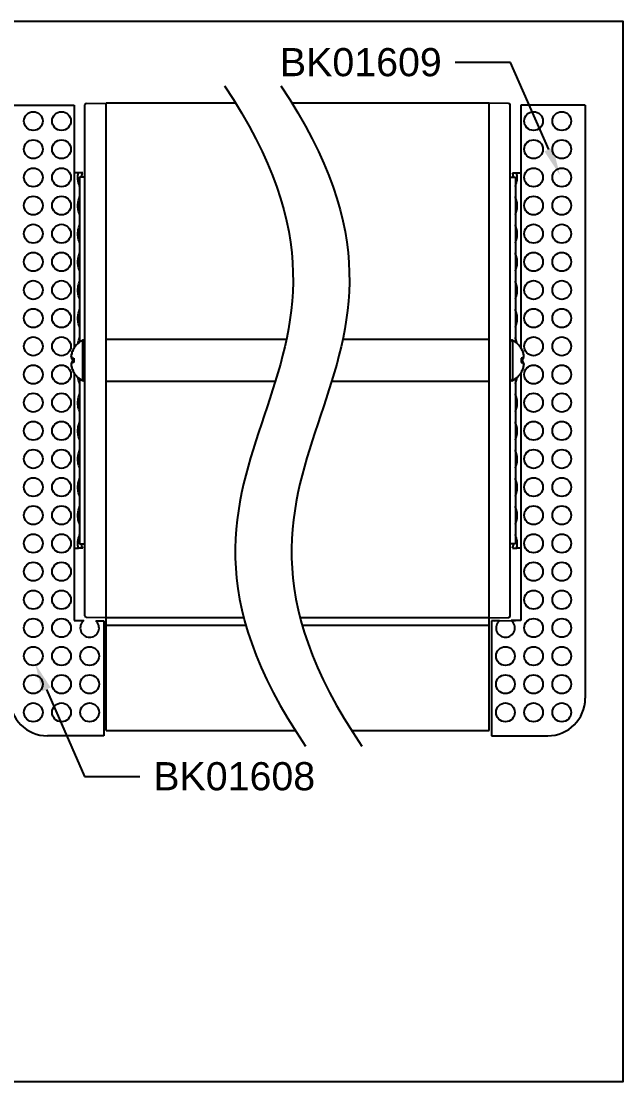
# Model space of a CAD drawing. Extents: x -0.1 to 10.8, y -7.1 to 0.
# Drawn here: x 6.84 to 10.84, y -7.06 to 0 of the extents above; entities that cross this region are included whole.
import ezdxf
from ezdxf import colors
from ezdxf.entities.mleader import LeaderData, LeaderLine
from ezdxf.math import Vec2, Vec3

# ---------------------------------------------------------------- set-up
doc = ezdxf.new("R2010")
doc.units = 0
doc.header["$LTSCALE"] = 0.5
doc.header["$MEASUREMENT"] = 0
for name, color, linetype in [('Brackets', 181, 'CONTINUOUS'), ('Dimension', 10, 'CONTINUOUS'), ('End Cap', 92, 'CONTINUOUS'), ('FAB DWG', 221, 'CONTINUOUS'), ('Hardware', 242, 'CONTINUOUS'), ('Housing', 150, 'CONTINUOUS')]:
    doc.layers.add(name, color=color, linetype=linetype)
doc.layers.add('Text-Unprinted', color=131, linetype='CONTINUOUS', plot=False)
doc.styles.add('LSAD_Standard', font='arial.ttf')

msp = doc.modelspace()

# ---------------------------------------------------------------- linework, layer by layer
at = {"layer": 'Brackets', "transparency": 16777216}
for p, q in [((6.7639, -0.5588), (7.192, -0.5588)), ((7.192, -0.5588), (7.192, -1.0088)), ((10.1665, -0.5588), (10.1665, -1.0088)), ((10.5946, -0.5588), (10.1665, -0.5588)), ((10.5946, -0.5588), (10.5946, -4.5088)), ((7.2204, -1.0088), (7.192, -1.0088)), ((7.192, -1.0088), (7.192, -2.1754)), ((7.2488, -1.0088), (7.2204, -1.0088)), ((7.2639, -1.0382), (7.228, -1.0382)), ((7.228, -1.0382), (7.228, -2.1374)), ((10.0946, -1.0382), (10.1305, -1.0382)), ((10.1098, -1.0088), (10.1382, -1.0088)), ((10.1305, -1.0382), (10.1305, -2.1374)), ((10.1382, -1.0088), (10.1665, -1.0088)), ((10.1665, -1.0088), (10.1665, -2.1754)), ((7.192, -2.3422), (7.192, -3.5088)), ((7.228, -2.3801), (7.228, -3.4793)), ((10.1305, -2.3801), (10.1305, -3.4793)), ((10.1665, -2.3422), (10.1665, -3.5088)), ((7.192, -3.5088), (7.2204, -3.5088)), ((7.192, -3.5088), (7.192, -3.9897)), ((7.2488, -3.5088), (7.2204, -3.5088)), ((7.228, -3.4793), (7.2639, -3.4793)), ((10.1305, -3.4793), (10.0946, -3.4793)), ((10.1098, -3.5088), (10.1382, -3.5088)), ((10.1665, -3.5088), (10.1382, -3.5088)), ((10.1665, -3.5088), (10.1665, -3.9897)), ((7.192, -3.9897), (7.2566, -3.9909)), ((7.3355, -3.9922), (7.3889, -3.9932)), ((7.3889, -3.9932), (7.3889, -4.7588)), ((10.0231, -3.9922), (9.9696, -3.9932)), ((9.9696, -3.9932), (9.9696, -4.7588)), ((9.9899, -3.9931), (10.1305, -3.9907)), ((10.1665, -3.9897), (10.102, -3.9909)), ((7.3889, -4.7588), (7.0139, -4.7588)), ((9.9696, -4.7588), (10.3446, -4.7588))]:
    msp.add_line(p, q, dxfattribs=at)
for centre in [(6.9202, -0.665), (7.1077, -0.665), (10.2509, -0.665), (10.4384, -0.665), (6.9202, -0.8525), (7.1077, -0.8525), (10.2509, -0.8525), (10.4384, -0.8525), (6.9202, -1.04), (7.1077, -1.04), (10.2509, -1.04), (10.4384, -1.04), (6.9202, -1.2275), (7.1077, -1.2275), (10.2509, -1.2275), (10.4384, -1.2275), (6.9202, -1.415), (7.1077, -1.415), (10.2509, -1.415), (10.4384, -1.415), (6.9202, -1.6025), (7.1077, -1.6025), (10.2509, -1.6025), (10.4384, -1.6025), (6.9202, -1.79), (7.1077, -1.79), (10.2509, -1.79), (10.4384, -1.79), (6.9202, -1.9775), (7.1077, -1.9775), (10.2509, -1.9775), (10.4384, -1.9775), (6.9202, -2.165), (7.1077, -2.165), (10.2509, -2.165), (10.4384, -2.165), (6.9202, -2.3525), (7.1077, -2.3525), (10.2509, -2.3525), (10.4384, -2.3525), (6.9202, -2.54), (7.1077, -2.54), (10.2509, -2.54), (10.4384, -2.54), (6.9202, -2.7275), (7.1077, -2.7275), (10.2509, -2.7275), (10.4384, -2.7275), (6.9202, -2.915), (7.1077, -2.915), (10.2509, -2.915), (10.4384, -2.915), (6.9202, -3.1025), (7.1077, -3.1025), (10.2509, -3.1025), (10.4384, -3.1025), (6.9202, -3.29), (7.1077, -3.29), (10.2509, -3.29), (10.4384, -3.29), (6.9202, -3.4775), (7.1077, -3.4775), (10.2509, -3.4775), (10.4384, -3.4775), (6.9202, -3.665), (7.1077, -3.665), (10.2509, -3.665), (10.4384, -3.665), (6.9202, -3.8525), (7.1077, -3.8525), (10.2509, -3.8525), (10.4384, -3.8525), (6.9202, -4.04), (7.1077, -4.04), (10.2509, -4.04), (10.4384, -4.04), (6.9202, -4.2275), (7.1077, -4.2275), (7.2952, -4.2275), (10.0634, -4.2275), (10.2509, -4.2275), (10.4384, -4.2275), (6.9202, -4.415), (7.1077, -4.415), (7.2952, -4.415), (10.0634, -4.415), (10.2509, -4.415), (10.4384, -4.415), (6.9202, -4.6025), (7.1077, -4.6025), (7.2952, -4.6025), (10.0634, -4.6025), (10.2509, -4.6025), (10.4384, -4.6025)]:
    msp.add_circle(centre, 0.0625, dxfattribs=at)
for centre, radius, start, end in [((7.2952, -4.04), 0.0625, 128.09837, 49.90163), ((10.0634, -4.04), 0.0625, 130.09837, 51.90163), ((7.0139, -4.5088), 0.25, 180, 270), ((10.3446, -4.5088), 0.25, 270, 0)]:
    msp.add_arc(centre, radius, start, end, dxfattribs=at)
for points, knots in [([(7.228, -1.0998), (7.2277, -1.0974), (7.2271, -1.0926), (7.2225, -1.0794), (7.217, -1.0593), (7.2161, -1.0334), (7.219, -1.017), (7.2204, -1.0088)], [0, 0, 0, 0, 0.12265, 0.243665, 0.500658, 0.749147, 1, 1, 1, 1]), ([(7.2416, -1.0382), (7.2417, -1.0367), (7.242, -1.0261), (7.2456, -1.0168), (7.2488, -1.0088)], [0, 0, 0, 0, 0.146084, 1, 1, 1, 1]), ([(10.117, -1.0382), (10.1169, -1.0367), (10.1166, -1.0261), (10.113, -1.0168), (10.1098, -1.0088)], [0, 0, 0, 0, 0.146084, 1, 1, 1, 1]), ([(10.1305, -1.0998), (10.1309, -1.0974), (10.1315, -1.0926), (10.1361, -1.0794), (10.1416, -1.0593), (10.1425, -1.0334), (10.1396, -1.017), (10.1382, -1.0088)], [0, 0, 0, 0, 0.12265, 0.243665, 0.500658, 0.749147, 1, 1, 1, 1]), ([(7.228, -1.2873), (7.2279, -1.286), (7.2276, -1.2835), (7.2252, -1.2767), (7.2211, -1.2652), (7.2174, -1.2475), (7.2163, -1.2287), (7.2175, -1.2102), (7.2213, -1.1939), (7.2264, -1.1794), (7.2275, -1.1717), (7.228, -1.1678)], [0, 0, 0, 0, 0.057112, 0.112917, 0.226716, 0.354241, 0.504433, 0.631212, 0.751516, 0.872215, 1, 1, 1, 1]), ([(10.1305, -1.2873), (10.1307, -1.286), (10.131, -1.2835), (10.1334, -1.2767), (10.1375, -1.2652), (10.1412, -1.2475), (10.1423, -1.2287), (10.1411, -1.2102), (10.1373, -1.1939), (10.1322, -1.1794), (10.1311, -1.1717), (10.1305, -1.1678)], [0, 0, 0, 0, 0.057112, 0.112917, 0.226716, 0.354241, 0.504433, 0.631212, 0.751516, 0.872215, 1, 1, 1, 1]), ([(7.228, -1.4748), (7.2279, -1.4735), (7.2276, -1.471), (7.2252, -1.4642), (7.2211, -1.4527), (7.2174, -1.435), (7.2163, -1.4162), (7.2175, -1.3977), (7.2213, -1.3814), (7.2264, -1.3669), (7.2275, -1.3592), (7.228, -1.3553)], [0, 0, 0, 0, 0.057112, 0.112917, 0.226716, 0.354241, 0.504433, 0.631212, 0.751516, 0.872215, 1, 1, 1, 1]), ([(10.1305, -1.4748), (10.1307, -1.4735), (10.131, -1.471), (10.1334, -1.4642), (10.1375, -1.4527), (10.1412, -1.435), (10.1423, -1.4162), (10.1411, -1.3977), (10.1373, -1.3814), (10.1322, -1.3669), (10.1311, -1.3592), (10.1305, -1.3553)], [0, 0, 0, 0, 0.057112, 0.112917, 0.226716, 0.354241, 0.504433, 0.631212, 0.751516, 0.872215, 1, 1, 1, 1]), ([(7.228, -1.6623), (7.2279, -1.661), (7.2276, -1.6585), (7.2252, -1.6517), (7.2211, -1.6402), (7.2174, -1.6225), (7.2163, -1.6037), (7.2175, -1.5852), (7.2213, -1.5689), (7.2264, -1.5544), (7.2275, -1.5467), (7.228, -1.5428)], [0, 0, 0, 0, 0.0571124, 0.1129168, 0.2267158, 0.3542413, 0.5044329, 0.6312117, 0.7515163, 0.8722153, 1, 1, 1, 1]), ([(10.1305, -1.6623), (10.1307, -1.661), (10.131, -1.6585), (10.1334, -1.6517), (10.1375, -1.6402), (10.1412, -1.6225), (10.1423, -1.6037), (10.1411, -1.5852), (10.1373, -1.5689), (10.1322, -1.5544), (10.1311, -1.5467), (10.1305, -1.5428)], [0, 0, 0, 0, 0.0571124, 0.1129168, 0.2267158, 0.3542413, 0.5044329, 0.6312117, 0.7515163, 0.8722153, 1, 1, 1, 1]), ([(7.228, -1.8498), (7.2279, -1.8485), (7.2276, -1.846), (7.2252, -1.8392), (7.2211, -1.8277), (7.2174, -1.81), (7.2163, -1.7912), (7.2175, -1.7727), (7.2213, -1.7564), (7.2264, -1.7419), (7.2275, -1.7342), (7.228, -1.7303)], [0, 0, 0, 0, 0.057112, 0.112917, 0.226716, 0.354241, 0.504433, 0.631212, 0.751516, 0.872215, 1, 1, 1, 1]), ([(10.1305, -1.8498), (10.1307, -1.8485), (10.131, -1.846), (10.1334, -1.8392), (10.1375, -1.8277), (10.1412, -1.81), (10.1423, -1.7912), (10.1411, -1.7727), (10.1373, -1.7564), (10.1322, -1.7419), (10.1311, -1.7342), (10.1305, -1.7303)], [0, 0, 0, 0, 0.057112, 0.112917, 0.226716, 0.354241, 0.504433, 0.631212, 0.751516, 0.872215, 1, 1, 1, 1]), ([(7.228, -2.0373), (7.2279, -2.036), (7.2276, -2.0335), (7.2252, -2.0267), (7.2211, -2.0152), (7.2174, -1.9975), (7.2163, -1.9787), (7.2175, -1.9602), (7.2213, -1.9439), (7.2264, -1.9294), (7.2275, -1.9217), (7.228, -1.9178)], [0, 0, 0, 0, 0.057112, 0.112917, 0.226716, 0.354241, 0.504433, 0.631212, 0.751516, 0.872215, 1, 1, 1, 1]), ([(10.1305, -2.0373), (10.1307, -2.036), (10.131, -2.0335), (10.1334, -2.0267), (10.1375, -2.0152), (10.1412, -1.9975), (10.1423, -1.9787), (10.1411, -1.9602), (10.1373, -1.9439), (10.1322, -1.9294), (10.1311, -1.9217), (10.1305, -1.9178)], [0, 0, 0, 0, 0.057112, 0.112917, 0.226716, 0.354241, 0.504433, 0.631212, 0.751516, 0.872215, 1, 1, 1, 1]), ([(7.2183, -2.1453), (7.2191, -2.1406), (7.2215, -2.1308), (7.2264, -2.1169), (7.2275, -2.1092), (7.228, -2.1053)], [0.6481044, 0.6481044, 0.6481044, 0.6481044, 0.7515163, 0.8722153, 1, 1, 1, 1]), ([(10.1403, -2.1453), (10.1395, -2.1406), (10.1371, -2.1308), (10.1322, -2.1169), (10.1311, -2.1092), (10.1305, -2.1053)], [0.6481044, 0.6481044, 0.6481044, 0.6481044, 0.7515163, 0.8722153, 1, 1, 1, 1]), ([(7.228, -2.4123), (7.2279, -2.411), (7.2276, -2.4085), (7.2252, -2.4017), (7.2211, -2.3902), (7.2187, -2.3787), (7.2178, -2.3724), (7.2178, -2.3718)], [0, 0, 0, 0, 0.0571124, 0.1129168, 0.2267158, 0.3542413, 0.3665086, 0.3665086, 0.3665086, 0.3665086]), ([(10.1305, -2.4123), (10.1307, -2.411), (10.131, -2.4085), (10.1334, -2.4017), (10.1375, -2.3902), (10.1399, -2.3787), (10.1408, -2.3724), (10.1408, -2.3718)], [0, 0, 0, 0, 0.0571124, 0.1129168, 0.2267158, 0.3542413, 0.3665086, 0.3665086, 0.3665086, 0.3665086]), ([(7.228, -2.5998), (7.2279, -2.5985), (7.2276, -2.596), (7.2252, -2.5892), (7.2211, -2.5777), (7.2174, -2.56), (7.2163, -2.5412), (7.2175, -2.5227), (7.2213, -2.5064), (7.2264, -2.4919), (7.2275, -2.4842), (7.228, -2.4803)], [0, 0, 0, 0, 0.057112, 0.112917, 0.226716, 0.354241, 0.504433, 0.631212, 0.751516, 0.872215, 1, 1, 1, 1]), ([(10.1305, -2.5998), (10.1307, -2.5985), (10.131, -2.596), (10.1334, -2.5892), (10.1375, -2.5777), (10.1412, -2.56), (10.1423, -2.5412), (10.1411, -2.5227), (10.1373, -2.5064), (10.1322, -2.4919), (10.1311, -2.4842), (10.1305, -2.4803)], [0, 0, 0, 0, 0.057112, 0.112917, 0.226716, 0.354241, 0.504433, 0.631212, 0.751516, 0.872215, 1, 1, 1, 1]), ([(7.228, -2.7873), (7.2279, -2.786), (7.2276, -2.7835), (7.2252, -2.7767), (7.2211, -2.7652), (7.2174, -2.7475), (7.2163, -2.7287), (7.2175, -2.7102), (7.2213, -2.6939), (7.2264, -2.6794), (7.2275, -2.6717), (7.228, -2.6678)], [0, 0, 0, 0, 0.057112, 0.112917, 0.226716, 0.354241, 0.504433, 0.631212, 0.751516, 0.872215, 1, 1, 1, 1]), ([(10.1305, -2.7873), (10.1307, -2.786), (10.131, -2.7835), (10.1334, -2.7767), (10.1375, -2.7652), (10.1412, -2.7475), (10.1423, -2.7287), (10.1411, -2.7102), (10.1373, -2.6939), (10.1322, -2.6794), (10.1311, -2.6717), (10.1305, -2.6678)], [0, 0, 0, 0, 0.057112, 0.112917, 0.226716, 0.354241, 0.504433, 0.631212, 0.751516, 0.872215, 1, 1, 1, 1]), ([(7.228, -2.9748), (7.2279, -2.9735), (7.2276, -2.971), (7.2252, -2.9642), (7.2211, -2.9527), (7.2174, -2.935), (7.2163, -2.9162), (7.2175, -2.8977), (7.2213, -2.8814), (7.2264, -2.8669), (7.2275, -2.8592), (7.228, -2.8553)], [0, 0, 0, 0, 0.057112, 0.112917, 0.226716, 0.354241, 0.504433, 0.631212, 0.751516, 0.872215, 1, 1, 1, 1]), ([(10.1305, -2.9748), (10.1307, -2.9735), (10.131, -2.971), (10.1334, -2.9642), (10.1375, -2.9527), (10.1412, -2.935), (10.1423, -2.9162), (10.1411, -2.8977), (10.1373, -2.8814), (10.1322, -2.8669), (10.1311, -2.8592), (10.1305, -2.8553)], [0, 0, 0, 0, 0.057112, 0.112917, 0.226716, 0.354241, 0.504433, 0.631212, 0.751516, 0.872215, 1, 1, 1, 1]), ([(7.228, -3.1623), (7.2279, -3.161), (7.2276, -3.1585), (7.2252, -3.1517), (7.2211, -3.1402), (7.2174, -3.1225), (7.2163, -3.1037), (7.2175, -3.0852), (7.2213, -3.0689), (7.2264, -3.0544), (7.2275, -3.0467), (7.228, -3.0428)], [0, 0, 0, 0, 0.057112, 0.112917, 0.226716, 0.354241, 0.504433, 0.631212, 0.751516, 0.872215, 1, 1, 1, 1]), ([(10.1305, -3.1623), (10.1307, -3.161), (10.131, -3.1585), (10.1334, -3.1517), (10.1375, -3.1402), (10.1412, -3.1225), (10.1423, -3.1037), (10.1411, -3.0852), (10.1373, -3.0689), (10.1322, -3.0544), (10.1311, -3.0467), (10.1305, -3.0428)], [0, 0, 0, 0, 0.057112, 0.112917, 0.226716, 0.354241, 0.504433, 0.631212, 0.751516, 0.872215, 1, 1, 1, 1]), ([(7.228, -3.3498), (7.2279, -3.3485), (7.2276, -3.346), (7.2252, -3.3392), (7.2211, -3.3277), (7.2174, -3.31), (7.2163, -3.2912), (7.2175, -3.2727), (7.2213, -3.2564), (7.2264, -3.2419), (7.2275, -3.2342), (7.228, -3.2303)], [0, 0, 0, 0, 0.057112, 0.112917, 0.226716, 0.354241, 0.504433, 0.631212, 0.751516, 0.872215, 1, 1, 1, 1]), ([(10.1305, -3.3498), (10.1307, -3.3485), (10.131, -3.346), (10.1334, -3.3392), (10.1375, -3.3277), (10.1412, -3.31), (10.1423, -3.2912), (10.1411, -3.2727), (10.1373, -3.2564), (10.1322, -3.2419), (10.1311, -3.2342), (10.1305, -3.2303)], [0, 0, 0, 0, 0.057112, 0.112917, 0.226716, 0.354241, 0.504433, 0.631212, 0.751516, 0.872215, 1, 1, 1, 1]), ([(7.2204, -3.5088), (7.2189, -3.5007), (7.2157, -3.4843), (7.2171, -3.459), (7.2225, -3.4395), (7.2271, -3.4264), (7.2277, -3.4208), (7.228, -3.4178)], [0, 0, 0, 0, 0.249652, 0.501997, 0.738303, 0.864242, 1, 1, 1, 1]), ([(10.1382, -3.5088), (10.1397, -3.5007), (10.1429, -3.4843), (10.1415, -3.459), (10.1361, -3.4395), (10.1315, -3.4264), (10.1309, -3.4208), (10.1305, -3.4178)], [0, 0, 0, 0, 0.249652, 0.501997, 0.738303, 0.864242, 1, 1, 1, 1]), ([(7.2488, -3.5088), (7.2471, -3.5043), (7.2442, -3.4965), (7.2412, -3.4864), (7.2414, -3.481), (7.2414, -3.4793)], [0, 0, 0, 0, 0.4947777, 0.8475632, 1, 1, 1, 1]), ([(10.1098, -3.5088), (10.1115, -3.5043), (10.1144, -3.4965), (10.1174, -3.4864), (10.1172, -3.481), (10.1172, -3.4793)], [0, 0, 0, 0, 0.4947777, 0.8475632, 1, 1, 1, 1])]:
    msp.add_open_spline(points, degree=3, knots=knots, dxfattribs=at)
at = {"layer": 'Dimension', "transparency": 16777216}
for points in [[(8.1929, -0.4302), (8.8547, -1.4186), (8.4629, -2.6291), (8.0514, -3.8232), (8.7329, -4.828)], [(8.5679, -0.4302), (9.2297, -1.4186), (8.8379, -2.6291), (8.4264, -3.8232), (9.1079, -4.828)]]:
    msp.add_open_spline(points, degree=3, dxfattribs=at)
at = {"layer": 'End Cap', "transparency": 16777216}
for p, q in [((7.2639, -3.9603), (7.2639, -0.5573)), ((7.2738, -0.5473), (7.4046, -0.545)), ((10.0848, -0.5473), (9.954, -0.545)), ((10.0946, -3.9603), (10.0946, -0.5573)), ((7.4046, -3.9725), (7.2738, -3.9703)), ((9.954, -3.9725), (10.0848, -3.9703))]:
    msp.add_line(p, q, dxfattribs=at)
for centre, start, end in [((7.2739, -0.5573), 91, 180), ((10.0846, -0.5573), 0, 89), ((7.2739, -3.9603), 180, 269), ((10.0846, -3.9603), 271, 0)]:
    msp.add_arc(centre, 0.01, start, end, dxfattribs=at)
at = {"layer": 'Hardware', "transparency": 16777216}
for p, q in [((7.1895, -2.1793), (7.1895, -2.1806)), ((7.2478, -2.1251), (7.2478, -2.3925)), ((10.1108, -2.1251), (10.1108, -2.3925)), ((10.1691, -2.1793), (10.1691, -2.1806)), ((7.1721, -2.2272), (7.1725, -2.228)), ((7.1721, -2.2359), (7.1725, -2.2326)), ((7.1738, -2.2361), (7.1721, -2.2359)), ((7.1774, -2.2426), (7.1895, -2.2448)), ((7.1895, -2.2532), (7.1774, -2.2512)), ((7.1895, -2.2448), (7.1895, -2.2728)), ((10.1812, -2.2426), (10.1691, -2.2448)), ((10.1691, -2.2448), (10.1691, -2.2728)), ((10.1691, -2.2532), (10.1812, -2.2512)), ((10.1848, -2.2361), (10.1865, -2.2359)), ((10.1865, -2.2272), (10.1861, -2.228)), ((10.1865, -2.2359), (10.1861, -2.2326)), ((7.1721, -2.2816), (7.1725, -2.285)), ((7.1721, -2.2904), (7.1725, -2.2895)), ((7.1726, -2.2903), (7.1721, -2.2904)), ((7.1895, -2.2728), (7.1774, -2.2749)), ((7.1781, -2.3134), (7.1774, -2.3134)), ((10.1691, -2.2728), (10.1812, -2.2749)), ((10.1805, -2.3134), (10.1812, -2.3134)), ((10.186, -2.2903), (10.1865, -2.2904)), ((10.1865, -2.2816), (10.1861, -2.285)), ((10.1865, -2.2904), (10.1861, -2.2895)), ((7.1895, -2.337), (7.1895, -2.3383)), ((10.1691, -2.337), (10.1691, -2.3383))]:
    msp.add_line(p, q, dxfattribs=at)
for centre, radius, start, end in [((7.3124, -2.2549), 0.1442, 148.3973, 159.39795), ((7.3199, -2.2584), 0.1518, 149.15061, 159.8273), ((7.318, -2.2588), 0.151, 117.70008, 148.25791), ((7.2529, -2.1348), 0.011, 0, 117.70008), ((10.1057, -2.1348), 0.011, 62.29992, 180), ((10.0406, -2.2588), 0.151, 31.74209, 62.29992), ((10.0462, -2.2549), 0.1442, 20.60205, 31.6027), ((10.0387, -2.2584), 0.1518, 20.1727, 30.84939), ((7.2779, -2.2394), 0.1065, 160.66274, 173.387), ((7.2978, -2.2446), 0.1264, 162.25915, 173.9232), ((7.207, -2.222), 0.0361, 194.84633, 214.94098), ((7.2267, -2.2255), 0.0556, 190.79131, 207.5112), ((7.2317, -2.159), 0.107, 239.49084, 246.79891), ((10.1269, -2.159), 0.107, 293.20109, 300.50916), ((10.0807, -2.2394), 0.1065, 6.613, 19.33726), ((10.0608, -2.2446), 0.1264, 6.0768, 17.74085), ((10.1516, -2.222), 0.0361, 325.05902, 345.15367), ((10.1319, -2.2255), 0.0556, 332.4888, 349.20869), ((7.2267, -2.2921), 0.0556, 152.4888, 169.20869), ((7.207, -2.2956), 0.0361, 145.05902, 165.15367), ((7.2978, -2.273), 0.1264, 186.0768, 197.74085), ((7.2779, -2.2781), 0.1065, 186.613, 199.33726), ((7.2317, -2.3586), 0.107, 113.20109, 120.50916), ((7.3199, -2.2592), 0.1518, 200.1727, 210.84939), ((7.3124, -2.2627), 0.1442, 200.60205, 211.6027), ((10.1269, -2.3586), 0.107, 59.49084, 66.79891), ((10.0387, -2.2592), 0.1518, 329.15061, 339.8273), ((10.0462, -2.2627), 0.1442, 328.3973, 339.39795), ((10.1319, -2.2921), 0.0556, 10.79131, 27.5112), ((10.1516, -2.2956), 0.0361, 14.84633, 34.94098), ((10.0608, -2.273), 0.1264, 342.25915, 353.9232), ((10.0807, -2.2781), 0.1065, 340.66274, 353.387), ((7.318, -2.2588), 0.151, 211.74209, 242.29992), ((7.2529, -2.3828), 0.011, 242.29992, 0), ((10.1057, -2.3828), 0.011, 180, 297.70008), ((10.0406, -2.2588), 0.151, 297.70008, 328.25791)]:
    msp.add_arc(centre, radius, start, end, dxfattribs=at)
at = {"layer": 'Housing', "transparency": 16777216}
for p, q in [((7.4046, -4.7225), (7.4046, -0.545)), ((8.267, -0.545), (7.4046, -0.545)), ((9.954, -0.545), (8.642, -0.545)), ((9.954, -4.7225), (9.954, -0.545)), ((8.6052, -2.1185), (7.4046, -2.1185)), ((9.954, -2.1185), (8.9802, -2.1185)), ((8.5312, -2.3991), (7.4046, -2.3991)), ((9.954, -2.3991), (8.9062, -2.3991)), ((8.3213, -3.9725), (7.4046, -3.9725)), ((7.4046, -4.0225), (8.335, -4.0225)), ((9.954, -3.9725), (8.6963, -3.9725)), ((8.71, -4.0225), (9.954, -4.0225)), ((7.4046, -4.7225), (8.6636, -4.7225)), ((9.0386, -4.7225), (9.954, -4.7225))]:
    msp.add_line(p, q, dxfattribs=at)
at = {"layer": 'Text-Unprinted', "ltscale": 0.5, "transparency": 16777216}
msp.add_lwpolyline([(0, 0), (10.8446, 0), (10.8446, -7.0625), (0, -7.0625)], close=True, dxfattribs=at)

# ---------------------------------------------------------------- leaders
at = {"layer": 'FAB DWG', "ltscale": 0.5, "transparency": 16777216}
ml = msp.add_multileader_mtext('Standard', dxfattribs=at)
ml.set_content('\\A1;BK01609', color=256, style='LSAD_Standard')
ml.set_leader_properties()
ml.build(insert=Vec2(0, 0))
ml.multileader.update_dxf_attribs({"text_left_attachment_type": 2, "dogleg_length": 0.36, "arrow_head_size": 0.1875})
ctx = ml.context
ctx.base_point, ctx.char_height, ctx.arrow_head_size, ctx.landing_gap_size, ctx.plane_origin = Vec3(8.5025, -0.2746), 0.1875, 0.1875, 0.09, Vec3(15.1242, -17.1124)
ctx.left_attachment, ctx.text_align_type = 2, 2
notes = []
notes.append((ctx, [(0, (1, 1, 0), (10.0968, -0.2742), (-1, 0), 0.3672, [(0, [(10.4267, -1.0261)], 0, [])])]))
ctx.mtext.insert, ctx.mtext.width, ctx.mtext.defined_height, ctx.mtext.alignment, ctx.mtext.flow_direction = Vec3(9.6396, -0.1788), 2.351815, 0.6491, 3, 5
ml = msp.add_multileader_mtext('Standard', dxfattribs=at)
ml.set_content('\\A1;EP00432', color=256, style='LSAD_Standard')
ml.set_leader_properties()
ml.build(insert=Vec2(0, 0))
ml.multileader.update_dxf_attribs({"text_left_attachment_type": 2, "dogleg_length": 0.36, "arrow_head_size": 0.1875})
ctx = ml.context
ctx.base_point, ctx.char_height, ctx.arrow_head_size, ctx.landing_gap_size, ctx.plane_origin = Vec3(5.5737, -3.1183), 0.1875, 0.1875, 0.09, Vec3(2.2752, 10.4595)
ctx.left_attachment = 2
notes.append((ctx, [(0, (1, 1, 0), (5.2965, -3.1183), (1, 0), 0.2772, [(0, [(3.5374, -4.8237)], 0, [])])]))
ctx.mtext.insert, ctx.mtext.width, ctx.mtext.defined_height, ctx.mtext.flow_direction = Vec3(5.6637, -3.0225), 2.351815, 0.6491, 5
ml = msp.add_multileader_mtext('Standard', dxfattribs=at)
ml.set_content('\\A1;BK01608', color=256, style='LSAD_Standard')
ml.set_leader_properties()
ml.build(insert=Vec2(0, 0))
ml.multileader.update_dxf_attribs({"text_left_attachment_type": 2, "dogleg_length": 0.36, "arrow_head_size": 0.1875})
ctx = ml.context
ctx.base_point, ctx.char_height, ctx.arrow_head_size, ctx.landing_gap_size, ctx.plane_origin = Vec3(7.629, -5.0296), 0.1875, 0.1875, 0.09, Vec3(5.685, 11.8086)
ctx.left_attachment = 2
notes.append((ctx, [(0, (1, 1, 0), (7.2618, -5.0296), (1, 0), 0.3672, [(0, [(6.9319, -4.2777)], 0, [])])]))
ctx.mtext.insert, ctx.mtext.width, ctx.mtext.defined_height, ctx.mtext.flow_direction = Vec3(7.719, -4.9339), 2.351815, 0.6491, 5
for ctx, leaders in notes:
    for number, flags, end, landing, length, lines in leaders:
        leader = LeaderData()
        leader.index, (leader.has_last_leader_line, leader.has_dogleg_vector, leader.attachment_direction) = number, flags
        leader.last_leader_point, leader.dogleg_vector, leader.dogleg_length = Vec3(end), Vec3(landing), length
        for number, points, colour, breaks in lines:
            line = LeaderLine()
            line.index, line.vertices, line.color, line.breaks = number, Vec3.list(points), colors.encode_raw_color(colour), breaks
            leader.lines.append(line)
        ctx.leaders.append(leader)

doc.saveas('drawing.dxf')
